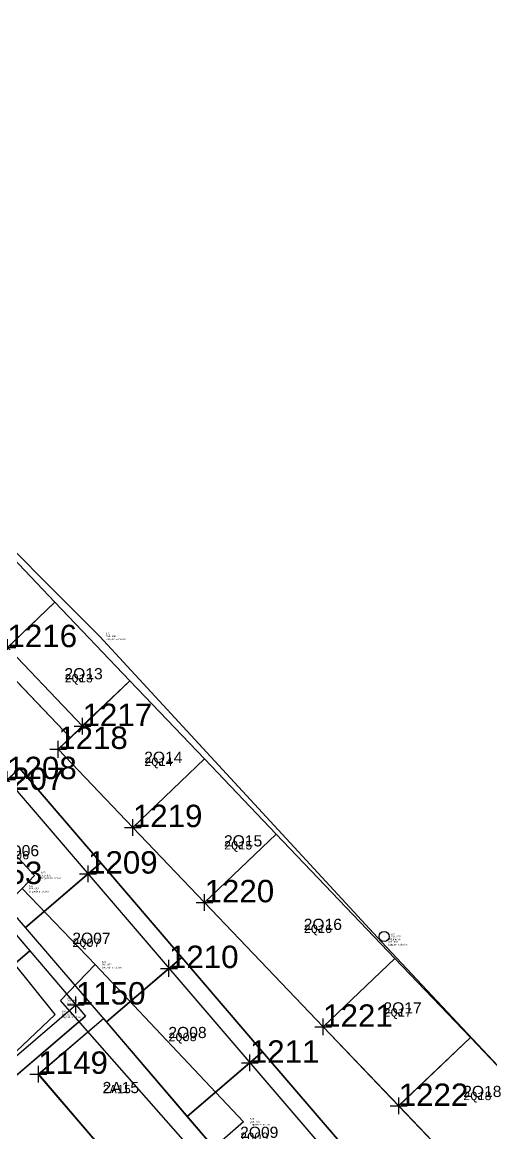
# Model space of a CAD drawing. Extents: x -1000 to 923337, y -63322 to 323191.
# Drawn here: x 343669 to 371611, y 34718 to 100868 of the extents above; entities that cross this region are included whole.
import ezdxf
from ezdxf.enums import TextEntityAlignment as Align

# ---------------------------------------------------------------- set-up
doc = ezdxf.new("R2010")
doc.units = 0
doc.header["$PDMODE"] = 35
doc.header["$PDSIZE"] = 1
for name, color, linetype in [('punti tracciati', 7, 'Continuous'), ('WF nome aree GPS', 7, 'Continuous'), ('WF_ingombro_stive_2', 1, 'Continuous'), ('WF_lato_di_accesso', 40, 'Continuous'), ('WF_nome_aree_GPS', 7, 'Continuous'), ('WF_tracciatura', 30, 'Continuous')]:
    doc.layers.add(name, color=color, linetype=linetype)
for name, color, linetype, lineweight in [('WF ingombro stive 2', 1, 'Continuous', 30), ('WF lato di accesso', 40, 'Continuous', 30), ('WF tracciatura', 30, 'Continuous', 30)]:
    doc.layers.add(name, color=color, linetype=linetype, lineweight=lineweight)
doc.styles.add('FONTSTYLE_1', font='arial.ttf', dxfattribs={"height": 0.2})
doc.styles.add('FONTSTYLE_2', font='arial.ttf', dxfattribs={"height": 0.2})
doc.styles.get("Standard").update_dxf_attribs({"font": 'consola.ttf', "height": 500})

# ---------------------------------------------------------------- blocks, each defined once
blk = doc.blocks.new('rilievo 2')
at = {"color": 8}
for points in [[(462858, -554252, -2417), (453210, -543978, -2458), (436425, -525791, -2385), (420179, -509524, -2064), (431791, -486142, -2181), (437562, -474517, -1956), (432131, -471235, -1903), (421510, -463664, -1858), (415096, -459635, -1816), (399752, -447354, -1648), (408530, -435321, -1264), (416515, -428951, -1306), (409819, -418071, -1234), (405135, -411494, 947), (372257, -436688, -825)], [(428403, -535519, -2122), (432567, -540025, -2096), (431834, -540810, -2010), (429576, -543068, -2063)], [(418937, -549298, -1909), (422403, -552975, -1899), (425641, -556017, -1906), (433792, -548296, -2137), (427396, -540363, -2025), (418937, -549298, -1909)], [(434108, -547473, -2086), (436173, -545333, -2119), (431834, -540810, -2010)], [(436173, -545333, -2119), (444994, -554686, -2254), (442445, -556926, -2228), (434108, -547473, -2086)]]:
    blk.add_polyline3d(points, dxfattribs=at)
at = {"color": 1}
blk.add_circle((453362, -543663, -2469), 300, dxfattribs=at)
at = {"color": 8}
for p in [(436425, -525791, -2385), (432567, -540025, -2096), (431834, -540810, -2010), (453362, -543663, -2469), (453210, -543978, -2458), (436173, -545333, -2119), (434108, -547473, -2086), (433792, -548296, -2137), (444994, -554686, -2254)]:
    blk.add_point(p, dxfattribs=at)
for s, p in [('171', (436814, -525624, -2385)), ('269.606', (436814, -525791, -2385)), ('Limite asfalto', (436814, -525958, -2385)), ('625', (432956, -539858, -2096)), ('269.895', (432956, -540025, -2096)), ('Ingombro stive', (432956, -540192, -2096)), ('269.982', (432223, -540810, -2010)), ('624', (432223, -540643, -2010)), ('Ingombro stive', (432223, -540977, -2010)), ('269.522', (453751, -543663, -2469)), ('167', (453751, -543496, -2469)), ('269.533', (453599, -543978, -2458)), ('166', (453599, -543811, -2458)), ('Limite asfalto', (453599, -544145, -2458)), ('Idrante', (453751, -543829, -2469)), ('269.872', (436562, -545333, -2119)), ('623', (436562, -545166, -2119)), ('Ingombro stive', (436562, -545500, -2119)), ('269.906', (434497, -547473, -2086)), ('622', (434497, -547306, -2086)), ('Ingombro stive', (434497, -547640, -2086)), ('628', (434181, -548130, -2137)), ('269.855', (434181, -548296, -2137)), ('Ingombro stive', (434181, -548463, -2137)), ('626', (445383, -554519, -2254)), ('269.737', (445383, -554686, -2254)), ('Ingombro stive', (445383, -554852, -2254))]:
    blk.add_text(s, height=100, dxfattribs=at).set_placement(p, align=Align.MIDDLE_LEFT)
blk = doc.blocks.new('Croce___ATS')
at = {"color": 0}
for p, q in [((-0.5, 0), (0.5, 0)), ((0, -0.5), (0, 0.5))]:
    blk.add_line(p, q, dxfattribs=at)
blk = doc.blocks.new('T_P_155')
at = {"color": 7}
blk.add_point((0, 0), dxfattribs=at)
blk.add_blockref('Croce___ATS', (0, 0), dxfattribs=at)
at = {"color": 7, "insert": (0, 0), "char_height": 1.3333, "attachment_point": 7, "style": 'FONTSTYLE_1'}
blk.add_mtext('1149', dxfattribs=at)
blk = doc.blocks.new('T_P_156')
at = {"color": 7}
blk.add_point((0, 0), dxfattribs=at)
blk.add_blockref('Croce___ATS', (0, 0), dxfattribs=at)
at = {"color": 7, "insert": (0, 0), "char_height": 1.3333, "attachment_point": 7, "style": 'FONTSTYLE_1'}
blk.add_mtext('1150', dxfattribs=at)
blk = doc.blocks.new('T_P_159')
at = {"color": 7}
blk.add_point((0, 0), dxfattribs=at)
blk.add_blockref('Croce___ATS', (0, 0), dxfattribs=at)
at = {"color": 7, "insert": (0, 0), "char_height": 1.3333, "attachment_point": 7, "style": 'FONTSTYLE_1'}
blk.add_mtext('1153', dxfattribs=at)
blk = doc.blocks.new('T_P_212')
at = {"color": 7}
blk.add_point((0, 0), dxfattribs=at)
blk.add_blockref('Croce___ATS', (0, 0), dxfattribs=at)
at = {"color": 7, "insert": (0, 0), "char_height": 1.3333, "attachment_point": 7, "style": 'FONTSTYLE_1'}
blk.add_mtext('1207', dxfattribs=at)
blk = doc.blocks.new('T_P_213')
at = {"color": 7}
blk.add_point((0, 0), dxfattribs=at)
blk.add_blockref('Croce___ATS', (0, 0), dxfattribs=at)
at = {"color": 7, "insert": (0, 0), "char_height": 1.3333, "attachment_point": 7, "style": 'FONTSTYLE_1'}
blk.add_mtext('1208', dxfattribs=at)
blk = doc.blocks.new('T_P_214')
at = {"color": 7}
blk.add_point((0, 0), dxfattribs=at)
blk.add_blockref('Croce___ATS', (0, 0), dxfattribs=at)
at = {"color": 7, "insert": (0, 0), "char_height": 1.3333, "attachment_point": 7, "style": 'FONTSTYLE_1'}
blk.add_mtext('1209', dxfattribs=at)
blk = doc.blocks.new('T_P_215')
at = {"color": 7}
blk.add_point((0, 0), dxfattribs=at)
blk.add_blockref('Croce___ATS', (0, 0), dxfattribs=at)
at = {"color": 7, "insert": (0, 0), "char_height": 1.3333, "attachment_point": 7, "style": 'FONTSTYLE_1'}
blk.add_mtext('1210', dxfattribs=at)
blk = doc.blocks.new('T_P_216')
at = {"color": 7}
blk.add_point((0, 0), dxfattribs=at)
blk.add_blockref('Croce___ATS', (0, 0), dxfattribs=at)
at = {"color": 7, "insert": (0, 0), "char_height": 1.3333, "attachment_point": 7, "style": 'FONTSTYLE_1'}
blk.add_mtext('1211', dxfattribs=at)
blk = doc.blocks.new('T_P_221')
at = {"color": 7}
blk.add_point((0, 0), dxfattribs=at)
blk.add_blockref('Croce___ATS', (0, 0), dxfattribs=at)
at = {"color": 7, "insert": (0, 0), "char_height": 1.3333, "attachment_point": 7, "style": 'FONTSTYLE_1'}
blk.add_mtext('1216', dxfattribs=at)
blk = doc.blocks.new('T_P_222')
at = {"color": 7}
blk.add_point((0, 0), dxfattribs=at)
blk.add_blockref('Croce___ATS', (0, 0), dxfattribs=at)
at = {"color": 7, "insert": (0, 0), "char_height": 1.3333, "attachment_point": 7, "style": 'FONTSTYLE_1'}
blk.add_mtext('1217', dxfattribs=at)
blk = doc.blocks.new('T_P_223')
at = {"color": 7}
blk.add_point((0, 0), dxfattribs=at)
blk.add_blockref('Croce___ATS', (0, 0), dxfattribs=at)
at = {"color": 7, "insert": (0, 0), "char_height": 1.3333, "attachment_point": 7, "style": 'FONTSTYLE_1'}
blk.add_mtext('1218', dxfattribs=at)
blk = doc.blocks.new('T_P_224')
at = {"color": 7}
blk.add_point((0, 0), dxfattribs=at)
blk.add_blockref('Croce___ATS', (0, 0), dxfattribs=at)
at = {"color": 7, "insert": (0, 0), "char_height": 1.3333, "attachment_point": 7, "style": 'FONTSTYLE_1'}
blk.add_mtext('1219', dxfattribs=at)
blk = doc.blocks.new('T_P_225')
at = {"color": 7}
blk.add_point((0, 0), dxfattribs=at)
blk.add_blockref('Croce___ATS', (0, 0), dxfattribs=at)
at = {"color": 7, "insert": (0, 0), "char_height": 1.3333, "attachment_point": 7, "style": 'FONTSTYLE_1'}
blk.add_mtext('1220', dxfattribs=at)
blk = doc.blocks.new('T_P_226')
at = {"color": 7}
blk.add_point((0, 0), dxfattribs=at)
blk.add_blockref('Croce___ATS', (0, 0), dxfattribs=at)
at = {"color": 7, "insert": (0, 0), "char_height": 1.3333, "attachment_point": 7, "style": 'FONTSTYLE_1'}
blk.add_mtext('1221', dxfattribs=at)
blk = doc.blocks.new('T_P_227')
at = {"color": 7}
blk.add_point((0, 0), dxfattribs=at)
blk.add_blockref('Croce___ATS', (0, 0), dxfattribs=at)
at = {"color": 7, "insert": (0, 0), "char_height": 1.3333, "attachment_point": 7, "style": 'FONTSTYLE_1'}
blk.add_mtext('1222', dxfattribs=at)
blk = doc.blocks.new('punti tracciatura 2')
at = {"layer": 'WF_ingombro_stive_2', "ltscale": 0.5, "flags": 128}
for points, elevation in [([(1346676.827, -3470.059), (1346679.648, -3467.366), (1346683.979, -3471.904), (1346681.158, -3474.597)], 269.927), ([(1346681.158, -3474.597), (1346683.979, -3471.904), (1346688.445, -3476.583), (1346685.608, -3479.259)], 269.927), ([(1346685.624, -3479.275), (1346688.445, -3476.583), (1346692.885, -3481.234), (1346688.618, -3485.308), (1346684.177, -3480.656), (1346684.901, -3479.966)], 269.927), ([(1346685.953, -3488.073), (1346682.233, -3491.262), (1346677.419, -3485.642), (1346680.392, -3483.094)], 270.364), ([(1346690.767, -3493.693), (1346687.047, -3496.882), (1346682.233, -3491.262), (1346685.953, -3488.073)], 270.364), ([(1346679.087, -3488.693), (1346682.482, -3492.657), (1346672.609, -3501.114), (1346669.214, -3497.151)], 270.093), ([(1346675.354, -3504.318), (1346672.609, -3501.114), (1346682.482, -3492.657), (1346685.229, -3495.864)], 270.093), ([(1346695.581, -3499.313), (1346691.861, -3502.502), (1346687.047, -3496.882), (1346690.767, -3493.693)], 270.364), ([(1346700.396, -3504.933), (1346696.675, -3508.122), (1346691.861, -3502.502), (1346695.581, -3499.313)], 270.364)]:
    blk.add_lwpolyline(points, dxfattribs=dict(at, elevation=elevation))
for points, elevation in [([(1346692.885, -3481.234), (1346697.155, -3485.706), (1346692.887, -3489.78), (1346688.618, -3485.308)], 269.927), ([(1346697.155, -3485.706), (1346704.212, -3493.099), (1346699.944, -3497.173), (1346692.887, -3489.78)], 269.927), ([(1346704.212, -3493.099), (1346708.706, -3497.807), (1346704.438, -3501.881), (1346699.944, -3497.173)], 269.927), ([(1346682.995, -3499.991), (1346686.868, -3496.673), (1346693.204, -3504.07), (1346689.331, -3507.387)], 270.364), ([(1346708.706, -3497.807), (1346713.1, -3502.41), (1346708.832, -3506.484), (1346704.438, -3501.881)], 269.927)]:
    blk.add_lwpolyline(points, close=True, dxfattribs=dict(at, elevation=elevation))
at = {"layer": 'WF_lato_di_accesso', "ltscale": 0.5}
for p, q in [((1346684.177, -3480.656, 269.927), (1346688.618, -3485.308, 269.927)), ((1346688.618, -3485.308, 269.927), (1346692.887, -3489.78, 269.927)), ((1346692.887, -3489.78, 269.927), (1346699.944, -3497.173, 269.927)), ((1346699.944, -3497.173, 269.927), (1346704.438, -3501.881, 269.927)), ((1346682.995, -3499.991, 270.364), (1346689.331, -3507.387, 270.364)), ((1346704.438, -3501.881, 269.927), (1346708.832, -3506.484, 269.927))]:
    blk.add_line(p, q, dxfattribs=at)
at = {"layer": 'WF_tracciatura', "ltscale": 0.5}
for p, q in [((1346667.564, -3460.356, 269.927), (1346685.624, -3479.275, 269.927)), ((1346681.139, -3482.453, 270.364), (1346700.395, -3504.933, 270.364)), ((1346675.354, -3504.318, 270.093), (1346685.23, -3495.864, 265.21))]:
    blk.add_line(p, q, dxfattribs=at)
at = {"color": 7}
for name, p in [('T_P_221', (1346681.158, -3474.597, 269.927)), ('T_P_222', (1346685.624, -3479.275, 269.927)), ('T_P_223', (1346684.177, -3480.656, 269.927)), ('T_P_213', (1346681.139, -3482.453, 270.364)), ('T_P_212', (1346680.392, -3483.094, 270.364)), ('T_P_224', (1346688.618, -3485.308, 269.927)), ('T_P_214', (1346685.953, -3488.073, 270.364)), ('T_P_159', (1346679.087, -3488.693, 270.093)), ('T_P_225', (1346692.887, -3489.78, 269.927)), ('T_P_215', (1346690.767, -3493.693, 270.364)), ('T_P_156', (1346685.229, -3495.864, 270.093)), ('T_P_226', (1346699.944, -3497.173, 269.927)), ('T_P_216', (1346695.581, -3499.313, 270.364)), ('T_P_155', (1346682.995, -3499.991, 270.364)), ('T_P_227', (1346704.438, -3501.881, 269.927))]:
    blk.add_blockref(name, p, dxfattribs=at)
at = {"layer": 'WF_nome_aree_GPS', "char_height": 0.6667, "attachment_point": 7, "style": 'FONTSTYLE_2'}
for s, insert in [('2Q13', (1346684.548, -3476.676, 270.315)), ('2Q14', (1346689.294, -3481.648, 270.315)), ('2Q15', (1346694.04, -3486.62, 270.315)), ('2Q06', (1346680.762, -3487.205, 270.315)), ('2Q16', (1346698.786, -3491.592, 270.315)), ('2Q07', (1346685.015, -3492.418, 270.315)), ('2Q17', (1346703.532, -3496.563, 270.315)), ('2Q08', (1346690.73, -3498.028, 270.315)), ('2A15', (1346686.816, -3501.128, 271.943)), ('2Q18', (1346708.278, -3501.535, 270.315)), ('2Q09', (1346694.999, -3503.966, 270.234))]:
    blk.add_mtext(s, dxfattribs=dict(at, insert=insert))

msp = doc.modelspace()

# ---------------------------------------------------------------- linework, layer by layer
at = {"layer": 'WF ingombro stive 2'}
for points, elevation in [([(341279.7, 70890), (345611.5, 66352.1), (342067.2, 62968.7), (337735.3, 67506.6)], -2064.3), ([(345611.5, 66352.1), (350077.3, 61673.8), (346533, 58290.4), (342067.2, 62968.7)], -2064.3), ([(350077.3, 61673.8), (354517.6, 57022.3), (350249.9, 52948.4), (345809.6, 57599.9)], -2064.3), ([(354517.6, 57022.3), (358787, 52549.8), (354519.3, 48475.9), (350249.9, 52948.4)], -2064.3), ([(343530.5, 56454.1), (348344.6, 50834.1), (343865.1, 46994.3), (339051, 52614.3)], -1627.5), ([(358787, 52549.8), (365843.7, 45157.4), (361576, 41083.5), (354519.3, 48475.9)], -2064.3), ([(348344.6, 50834.1), (353158.7, 45214.1), (348679.2, 41374.3), (343865.1, 46994.3)], -1627.5), ([(340146, 50232.1), (344114.3, 45599.4), (334241.4, 37142.1), (330273, 41774.8)], -1898.7), ([(344114.3, 45599.4), (347432.2, 41726.1), (337559.2, 33268.9), (334241.4, 37142.1)], -1898.7), ([(353158.7, 45214.1), (357972.8, 39594.1), (353493.3, 35754.3), (348679.2, 41374.3)], -1627.5), ([(365843.7, 45157.4), (370338.3, 40449), (366070.6, 36375.1), (361576, 41083.5)], -2064.3), ([(344627.1, 38265.2), (348500.4, 41583.1), (354836, 34186.8), (350962.8, 30869)], -1627.5), ([(370338.3, 40449), (374731.8, 35846.5), (370464.1, 31772.6), (366070.6, 36375.1)], -2064.3), ([(357972.8, 39594.1), (362786.9, 33974.1), (358307.4, 30134.3), (353493.3, 35754.3)], -1627.5)]:
    msp.add_lwpolyline(points, close=True, dxfattribs=dict(at, elevation=elevation))
at = {"layer": 'WF lato di accesso'}
for p, q in [((342067.2, 62968.7, -2064.3), (346533, 58290.4, -2064.3)), ((345809.6, 57599.9, -2064.3), (350249.9, 52948.4, -2064.3)), ((348344.6, 50834.1, -1627.5), (343530.5, 56454.1, -1627.5)), ((350249.9, 52948.4, -2064.3), (354519.3, 48475.9, -2064.3)), ((353158.7, 45214.1, -1627.5), (348344.6, 50834.1, -1627.5)), ((354519.3, 48475.9, -2064.3), (361576, 41083.5, -2064.3)), ((357972.8, 39594.1, -1627.5), (353158.7, 45214.1, -1627.5)), ((337559.2, 33268.9, -1898.7), (347434.6, 41723.3, -6781.3)), ((361576, 41083.5, -2064.3), (366070.6, 36375.1, -2064.3)), ((362786.9, 33974.1, -1627.5), (357972.8, 39594.1, -1627.5)), ((344627.1, 38265.2, -1627.5), (350962.8, 30869, -1627.5)), ((366070.6, 36375.1, -2064.3), (370464.1, 31772.6, -2064.3))]:
    msp.add_line(p, q, dxfattribs=at)
at = {"layer": 'WF tracciatura'}
for p, q in [((329196.3, 77900.1, -2064.3), (347256.3, 58980.9, -2064.3)), ((342771, 55803.6, -1627.5), (362027.5, 33323.6, -1627.5)), ((336986.3, 33938.1, -1898.7), (346861.7, 42392.5, -6781.3))]:
    msp.add_line(p, q, dxfattribs=at)

# ---------------------------------------------------------------- block references
at = {"color": 251}
msp.add_blockref('rilievo 2', (-88161.4, 590117.4), dxfattribs=at)
at = {"layer": 'punti tracciati', "xscale": 1000, "yscale": 1000, "zscale": 1000}
msp.add_blockref('punti tracciatura 2', (-1346338367.3, 3538255.9, -271991), dxfattribs=at)

# ---------------------------------------------------------------- texts
at = {"layer": 'WF nome aree GPS'}
for s, p in [('2Q13', (346180.2, 61580.2, -1676.3)), ('2Q14', (350926.3, 56608.3, -1676.3)), ('2Q15', (355672.3, 51636.5, -1676.3)), ('2Q06', (342394.3, 51051.3, -1676.3)), ('2Q16', (360418.4, 46664.7, -1676.3)), ('2Q07', (346647.6, 45838.4, -1676.3)), ('2Q17', (365164.4, 41692.8, -1676.3)), ('2Q08', (352362.1, 40228.1, -1676.3)), ('2A15', (348447.8, 37128.5, -48.8)), ('2Q18', (369910.5, 36721, -1676.3)), ('2Q09', (356630.8, 34290.5, -1757.6))]:
    msp.add_text(s, height=500, dxfattribs=at).set_placement(p)

doc.saveas('drawing.dxf')
